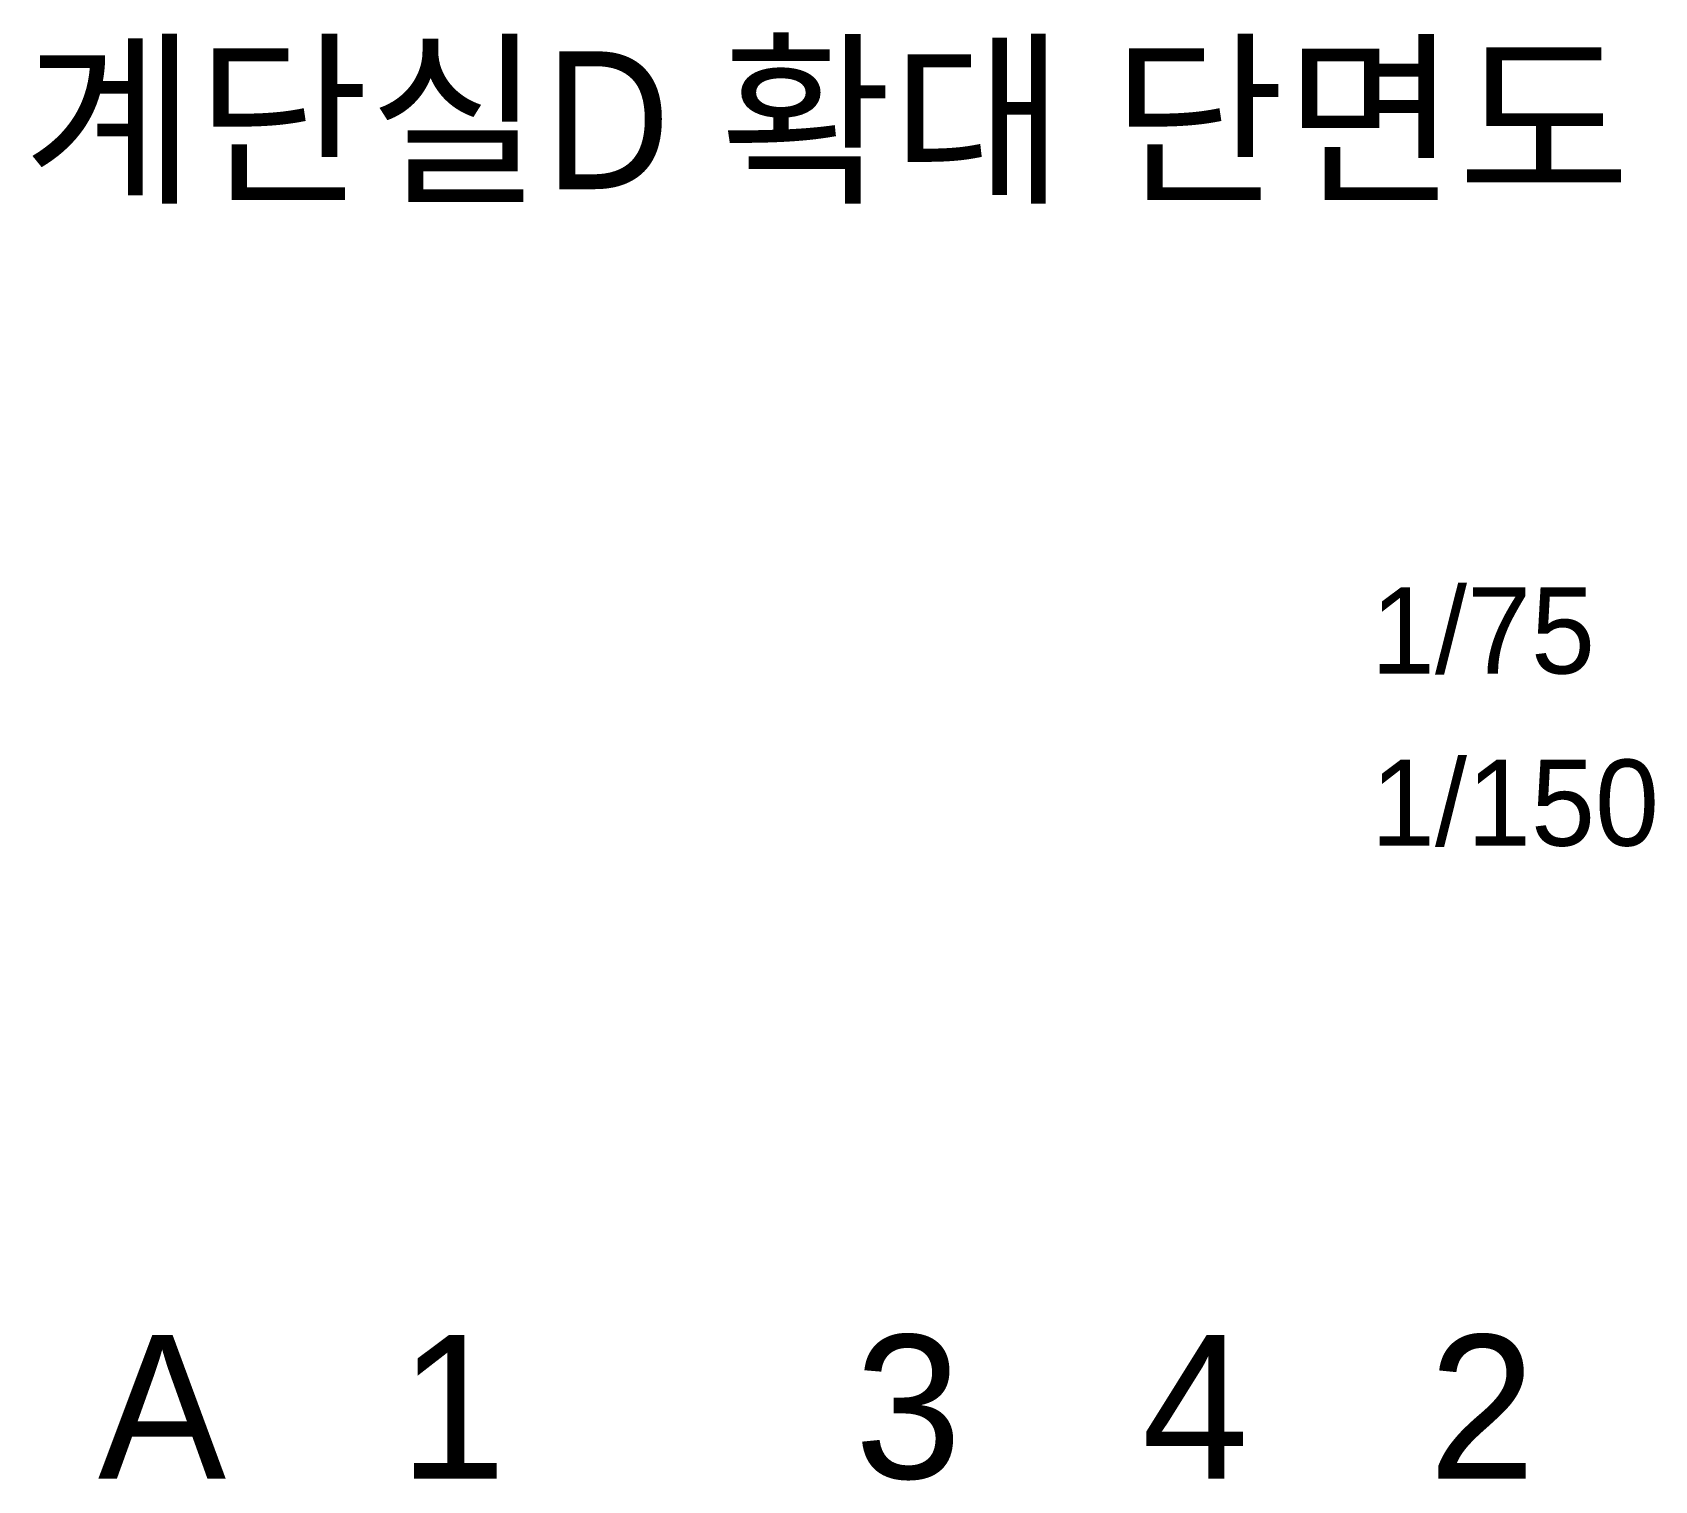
# Model space of a CAD drawing. Header units: millimetres. Extents: x -27671 to 122165, y 825 to 42056.
# Drawn here: x 117192 to 121431, y 1396 to 5180 of the extents above; entities that cross this region are included whole.
import ezdxf
from ezdxf.enums import TextEntityAlignment as Align

# ---------------------------------------------------------------- set-up
doc = ezdxf.new("R2010")
doc.units = ezdxf.units.MM
doc.header["$LTSCALE"] = 100
doc.header["$MEASUREMENT"] = 0
doc.layers.add('TEXT-TITLE', color=6, linetype='CONTINUOUS')
doc.layers.add('TEXT-기입', color=6, linetype='CONTINUOUS')
doc.styles.add('CGS', font='cgse', dxfattribs={"bigfont": 'cgs'})
doc.styles.add('나눔바른고딕', font='NanumBarunGothic.ttf')

msp = doc.modelspace()

# ---------------------------------------------------------------- texts
at = {"layer": 'TEXT-TITLE', "style": '나눔바른고딕'}
msp.add_text('계단실D 확대 단면도', height=360, dxfattribs=at).set_placement((119268.2, 4950), align=Align.MIDDLE_CENTER)
at = {"layer": 'TEXT-기입', "style": 'CGS'}
for s, p in [('1/75', (120690.3, 3436.9)), ('1/150', (120690.3, 2986.9))]:
    msp.add_text(s, height=225, dxfattribs=at).set_placement(p, align=Align.BOTTOM_LEFT)
for s, p in [('3', (119480.8, 1588.4)), ('2', (120980.8, 1588.4)), ('A', (117530.8, 1588.4)), ('1', (118290.2, 1588.4)), ('4', (120230.8, 1588.4))]:
    msp.add_text(s, height=375, dxfattribs=at).set_placement(p, align=Align.MIDDLE_CENTER)

doc.saveas('drawing.dxf')
